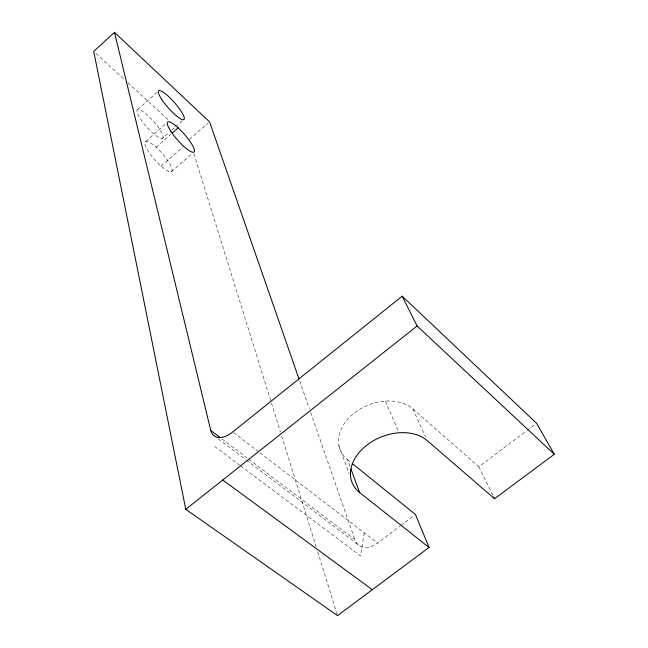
<?xml version="1.0" encoding="UTF-8"?>
<svg xmlns="http://www.w3.org/2000/svg" width="648" height="648" viewBox="0 0 648 648"><rect width="100%" height="100%" fill="white"/><g stroke="black" fill="none" stroke-linecap="round" stroke-linejoin="round"><path stroke-width="0.49" stroke-dasharray="3.24 2.43" d="M364.241 532.818L360.547 555.879L240.432 465.791M137.749 109.512L156.816 92.543M145.687 141.45L165.767 123.752M162.332 138.397A19.043 4.447 48.3 0 0 147.542 115.198A19.043 4.447 48.3 0 0 140.057 118.341A19.043 4.447 48.3 0 0 162.332 138.397L168.966 132.573M171.914 129.981L174.863 127.389M175.6 126.741L182.234 120.917M156.119 147.242L170.837 134.33M189.451 139.409L208.065 123.152M161.052 166.131L183.732 146.335M171.42 171.679A19.894 4.892 48.6 0 0 155.812 146.975A19.894 4.892 48.6 0 0 148.214 151.138A19.894 4.892 48.6 0 0 171.42 171.679L191.606 154.127M248.621 459.132L354.918 539.687A22.283 15.277 -55.7 0 0 377.582 543.048L400.156 526.038M400.966 525.431L414.671 515.103M349.952 466.285L347.539 459.724A42.703 31.209 -21.9 0 1 354.578 412.817A42.703 31.209 -21.9 0 1 412.914 409.01L478.832 466.771L526.144 431.131M526.946 430.523L534.965 424.481M214.642 446.44L239.63 465.183M222.045 438.996L247.811 458.525M218.303 438.899L245.673 459.594M246.475 460.202L359.964 546.021M233.531 432.564L259.192 452.247M259.994 452.863L377.582 543.048M347.539 459.724L351.443 462.875M95.945 53.403L124.886 80.028M127.85 82.758L169.412 120.982M478.832 466.771L492.804 495.177M412.914 409.01L425.623 437.036M385.366 401.072L398.966 432.775M338.985 445.937L349.191 473.947M299.7 380.967L309.347 408.694M310.676 412.525L354.918 539.687M193.954 153.9L271.148 402.133M271.447 403.105L280.463 432.078M281.661 435.942L316.2 547.017M317.706 551.853L337.227 614.636"/><path stroke-width="0.97" d="M299.036 379.056L209.555 121.856L114.51 32.4L93.717 51.362L185.765 509.312L337.527 615.6L429.065 547.471L415.481 514.496L352.229 463.506M172.311 133.034L178.192 127.867M429.065 547.471L359.608 492.529A44.072 31.558 -21.9 0 1 367.181 444.901A44.072 31.558 -21.9 0 1 427.259 440.648L494.554 498.733L554.283 454.272L536.568 423.274L402.189 296.168L232.729 431.949A24.365 13.835 -53.2 0 1 210.77 430.458L114.51 32.4M185.765 509.312L417.101 325.976L402.189 296.168M222.75 479.998L372.317 589.704M210.77 430.458L220.433 437.781M417.101 325.976L554.283 454.272M493.679 496.951L494.554 498.733M350.989 469.095L359.608 492.529M170.845 131.261A19.999 4.463 48.7 0 0 193.849 152.175A19.999 4.463 48.7 0 0 177.884 127.591A19.999 4.463 48.7 0 0 170.845 131.261M161.603 99.217A19.14 4.058 48.5 0 0 183.708 119.621A19.14 4.058 48.5 0 0 168.593 96.528A19.14 4.058 48.5 0 0 161.603 99.217"/></g></svg>
